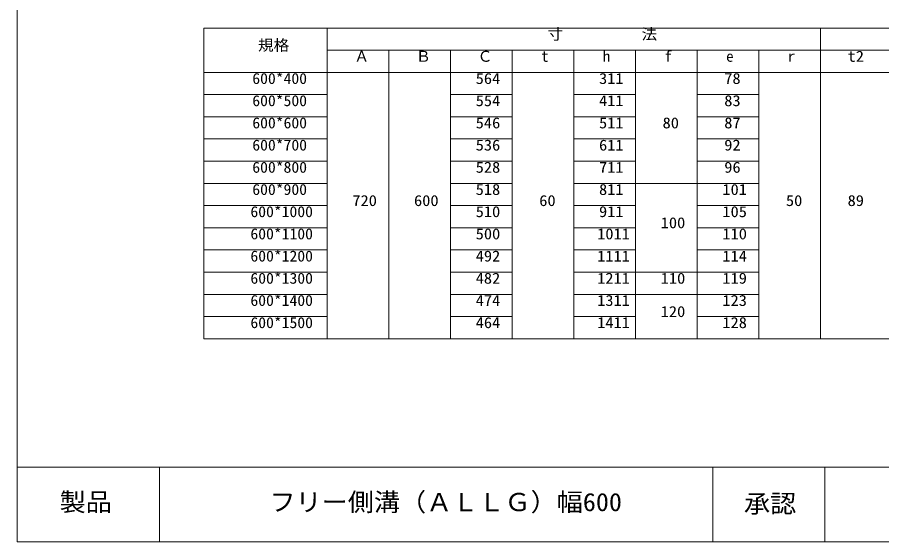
# Model space of a CAD drawing. Units: millimetres, scale not verified. Extents: x -162 to 6045, y 180 to 4102.
# Drawn here: x -162 to 3314, y 180 to 2289 of the extents above; entities that cross this region are included whole.
import ezdxf
from ezdxf.enums import TextEntityAlignment as Align

# ---------------------------------------------------------------- set-up
doc = ezdxf.new("R2010")
doc.units = ezdxf.units.MM
doc.header["$LTSCALE"] = 20
doc.layers.add('_0-0_', color=7, linetype='Continuous', lineweight=18)
doc.styles.add('ＭＳ ゴシック', font='')
doc.styles.get('ＭＳ ゴシック').set_extended_font_data('MS Gothic')

msp = doc.modelspace()

# ---------------------------------------------------------------- linework, layer by layer
at = {"layer": '_0-0_'}
for p, q in [((-161.72, 4102.25), (-161.72, 179.9)), ((588.21, 2245.71), (5388.21, 2245.71)), ((588.21, 2245.71), (588.21, 996.12)), ((1084.08, 2245.71), (1084.08, 996.12)), ((3067.55, 2245.71), (3067.55, 996.12)), ((1084.08, 2156.45), (5388.21, 2156.45)), ((1332.01, 2156.45), (1332.01, 996.12)), ((1579.95, 2156.45), (1579.95, 996.12)), ((1827.88, 2156.45), (1827.88, 996.12)), ((2075.82, 2156.45), (2075.82, 996.12)), ((2323.75, 2156.45), (2323.75, 996.12)), ((2571.68, 2156.45), (2571.68, 996.12)), ((2819.62, 2156.45), (2819.62, 996.12)), ((588.21, 2067.2), (5388.21, 2067.2)), ((588.21, 1977.94), (1084.08, 1977.94)), ((1579.95, 1977.94), (1827.88, 1977.94)), ((2075.82, 1977.94), (2323.75, 1977.94)), ((2571.68, 1977.94), (2819.62, 1977.94)), ((588.21, 1888.69), (1084.08, 1888.69)), ((1579.95, 1888.69), (1827.88, 1888.69)), ((2075.82, 1888.69), (2323.75, 1888.69)), ((2571.68, 1888.69), (2819.62, 1888.69)), ((588.21, 1799.43), (1084.08, 1799.43)), ((1579.95, 1799.43), (1827.88, 1799.43)), ((2075.82, 1799.43), (2323.75, 1799.43)), ((2571.68, 1799.43), (2819.62, 1799.43)), ((588.21, 1710.17), (1084.08, 1710.17)), ((1579.95, 1710.17), (1827.88, 1710.17)), ((2075.82, 1710.17), (2323.75, 1710.17)), ((2571.68, 1710.17), (2819.62, 1710.17)), ((588.21, 1620.92), (1084.08, 1620.92)), ((1579.95, 1620.92), (1827.88, 1620.92)), ((2075.82, 1620.92), (2819.62, 1620.92)), ((588.21, 1531.66), (1084.08, 1531.66)), ((1579.95, 1531.66), (1827.88, 1531.66)), ((2075.82, 1531.66), (2323.75, 1531.66)), ((2571.68, 1531.66), (2819.62, 1531.66)), ((588.21, 1442.4), (1084.08, 1442.4)), ((1579.95, 1442.4), (1827.88, 1442.4)), ((2075.82, 1442.4), (2323.75, 1442.4)), ((2571.68, 1442.4), (2819.62, 1442.4)), ((588.21, 1353.15), (1084.08, 1353.15)), ((1579.95, 1353.15), (1827.88, 1353.15)), ((2075.82, 1353.15), (2323.75, 1353.15)), ((2571.68, 1353.15), (2819.62, 1353.15)), ((588.21, 1263.89), (1084.08, 1263.89)), ((1579.95, 1263.89), (1827.88, 1263.89)), ((2075.82, 1263.89), (2819.62, 1263.89)), ((588.21, 1174.64), (1084.08, 1174.64)), ((1579.95, 1174.64), (1827.88, 1174.64)), ((2075.82, 1174.64), (2819.62, 1174.64)), ((588.21, 1085.38), (1084.08, 1085.38)), ((1579.95, 1085.38), (1827.88, 1085.38)), ((2075.82, 1085.38), (2323.75, 1085.38)), ((2571.68, 1085.38), (2819.62, 1085.38)), ((588.21, 996.12), (5388.21, 996.12)), ((-161.72, 179.9), (-161.72, 479.9)), ((-161.72, 479.9), (6045.25, 479.9)), ((410.47, 179.9), (410.47, 479.9)), ((2634.94, 179.9), (2634.94, 479.9)), ((3084.94, 179.9), (3084.94, 479.9)), ((6045.25, 179.9), (-161.72, 179.9)), ((6045.25, 179.9), (-161.72, 179.9)), ((-161.72, 179.9), (410.47, 179.9)), ((410.47, 179.9), (2634.94, 179.9)), ((2634.94, 179.9), (3084.94, 179.9)), ((3084.94, 179.9), (3534.94, 179.9))]:
    msp.add_line(p, q, dxfattribs=at)

# ---------------------------------------------------------------- texts
at = {"layer": '_0-0_', "style": 'ＭＳ ゴシック'}
for s, height, width, p in [('寸\u3000\u3000\u3000\u3000\u3000法', 43.99, 1.05, (1969.75, 2186)), ('規格', 43.99, 1.05, (805.84, 2141.37)), ('t2', 43.99, 1.1, (3176.37, 2096.74)), ('600*400', 43.99, 1.05, (783.12, 2007.49)), ('564', 43.99, 1.1, (1681.19, 2007.49)), ('311', 43.99, 1.1, (2177.06, 2007.49)), ('78', 43.99, 1.1, (2680.5, 2007.49)), ('600*500', 43.99, 1.05, (783.12, 1918.23)), ('554', 43.99, 1.1, (1681.19, 1918.23)), ('411', 43.99, 1.1, (2177.06, 1918.23)), ('83', 43.99, 1.1, (2680.5, 1918.23)), ('600*600', 43.99, 1.05, (783.12, 1828.97)), ('546', 43.99, 1.1, (1681.19, 1828.97)), ('511', 43.99, 1.1, (2177.06, 1828.97)), ('80', 43.99, 1.1, (2432.56, 1828.97)), ('87', 43.99, 1.1, (2680.5, 1828.97)), ('600*700', 43.99, 1.05, (783.12, 1739.72)), ('536', 43.99, 1.1, (1681.19, 1739.72)), ('611', 43.99, 1.1, (2177.06, 1739.72)), ('92', 43.99, 1.1, (2680.5, 1739.72)), ('600*800', 43.99, 1.05, (783.12, 1650.46)), ('528', 43.99, 1.1, (1681.19, 1650.46)), ('711', 43.99, 1.1, (2177.06, 1650.46)), ('96', 43.99, 1.1, (2680.5, 1650.46)), ('600*900', 43.99, 1.05, (783.12, 1561.2)), ('518', 43.99, 1.1, (1681.19, 1561.2)), ('811', 43.99, 1.1, (2177.06, 1561.2)), ('101', 43.99, 1.1, (2672.92, 1561.2)), ('720', 43.99, 1.1, (1185.32, 1516.58)), ('600', 43.99, 1.1, (1433.25, 1516.58)), ('60', 43.99, 1.1, (1936.7, 1516.58)), ('50', 43.99, 1.1, (2928.43, 1516.58)), ('89', 43.99, 1.1, (3176.37, 1516.58)), ('600*1000', 43.99, 1.05, (775.54, 1471.95)), ('510', 43.99, 1.1, (1681.19, 1471.95)), ('911', 43.99, 1.1, (2177.06, 1471.95)), ('105', 43.99, 1.1, (2672.92, 1471.95)), ('100', 43.99, 1.1, (2424.99, 1427.32)), ('600*1100', 43.99, 1.05, (775.54, 1382.69)), ('500', 43.99, 1.1, (1681.19, 1382.69)), ('1011', 43.99, 1.1, (2169.48, 1382.69)), ('110', 43.99, 1.1, (2672.92, 1382.69)), ('600*1200', 43.99, 1.05, (775.54, 1293.44)), ('492', 43.99, 1.1, (1681.19, 1293.44)), ('1111', 43.99, 1.1, (2169.48, 1293.44)), ('114', 43.99, 1.1, (2672.92, 1293.44)), ('600*1300', 43.99, 1.05, (775.54, 1204.18)), ('482', 43.99, 1.1, (1681.19, 1204.18)), ('1211', 43.99, 1.1, (2169.48, 1204.18)), ('110', 43.99, 1.1, (2424.99, 1204.18)), ('119', 43.99, 1.1, (2672.92, 1204.18)), ('600*1400', 43.99, 1.05, (775.54, 1114.92)), ('474', 43.99, 1.1, (1681.19, 1114.92)), ('1311', 43.99, 1.1, (2169.48, 1114.92)), ('123', 43.99, 1.1, (2672.92, 1114.92)), ('120', 43.99, 1.1, (2424.99, 1070.3)), ('600*1500', 43.99, 1.05, (775.54, 1025.67)), ('464', 43.99, 1.1, (1681.19, 1025.67)), ('1411', 43.99, 1.1, (2169.48, 1025.67)), ('128', 43.99, 1.1, (2672.92, 1025.67)), ('製品', 73.31, 1.05, (8.26, 280.73)), ('フリー側溝（ＡＬＬＧ）幅600', 73.31, 1.05, (852.08, 280.73)), ('承認', 73.31, 1.05, (2759.84, 274.61))]:
    msp.add_text(s, height=height, dxfattribs=dict(at, width=width)).set_placement(p, align=Align.BOTTOM_LEFT)
for s, p in [('Ｃ', (1688.76, 2096.74)), ('h', (2192.21, 2096.74)), ('f', (2440.14, 2096.74)), ('Ａ', (1192.9, 2096.74)), ('Ｂ', (1440.83, 2096.74)), ('t', (1944.27, 2096.74)), ('e', (2688.07, 2096.74)), ('r', (2936.01, 2096.74))]:
    msp.add_text(s, height=43.99, dxfattribs=at).set_placement(p, align=Align.BOTTOM_LEFT)

doc.saveas('drawing.dxf')
